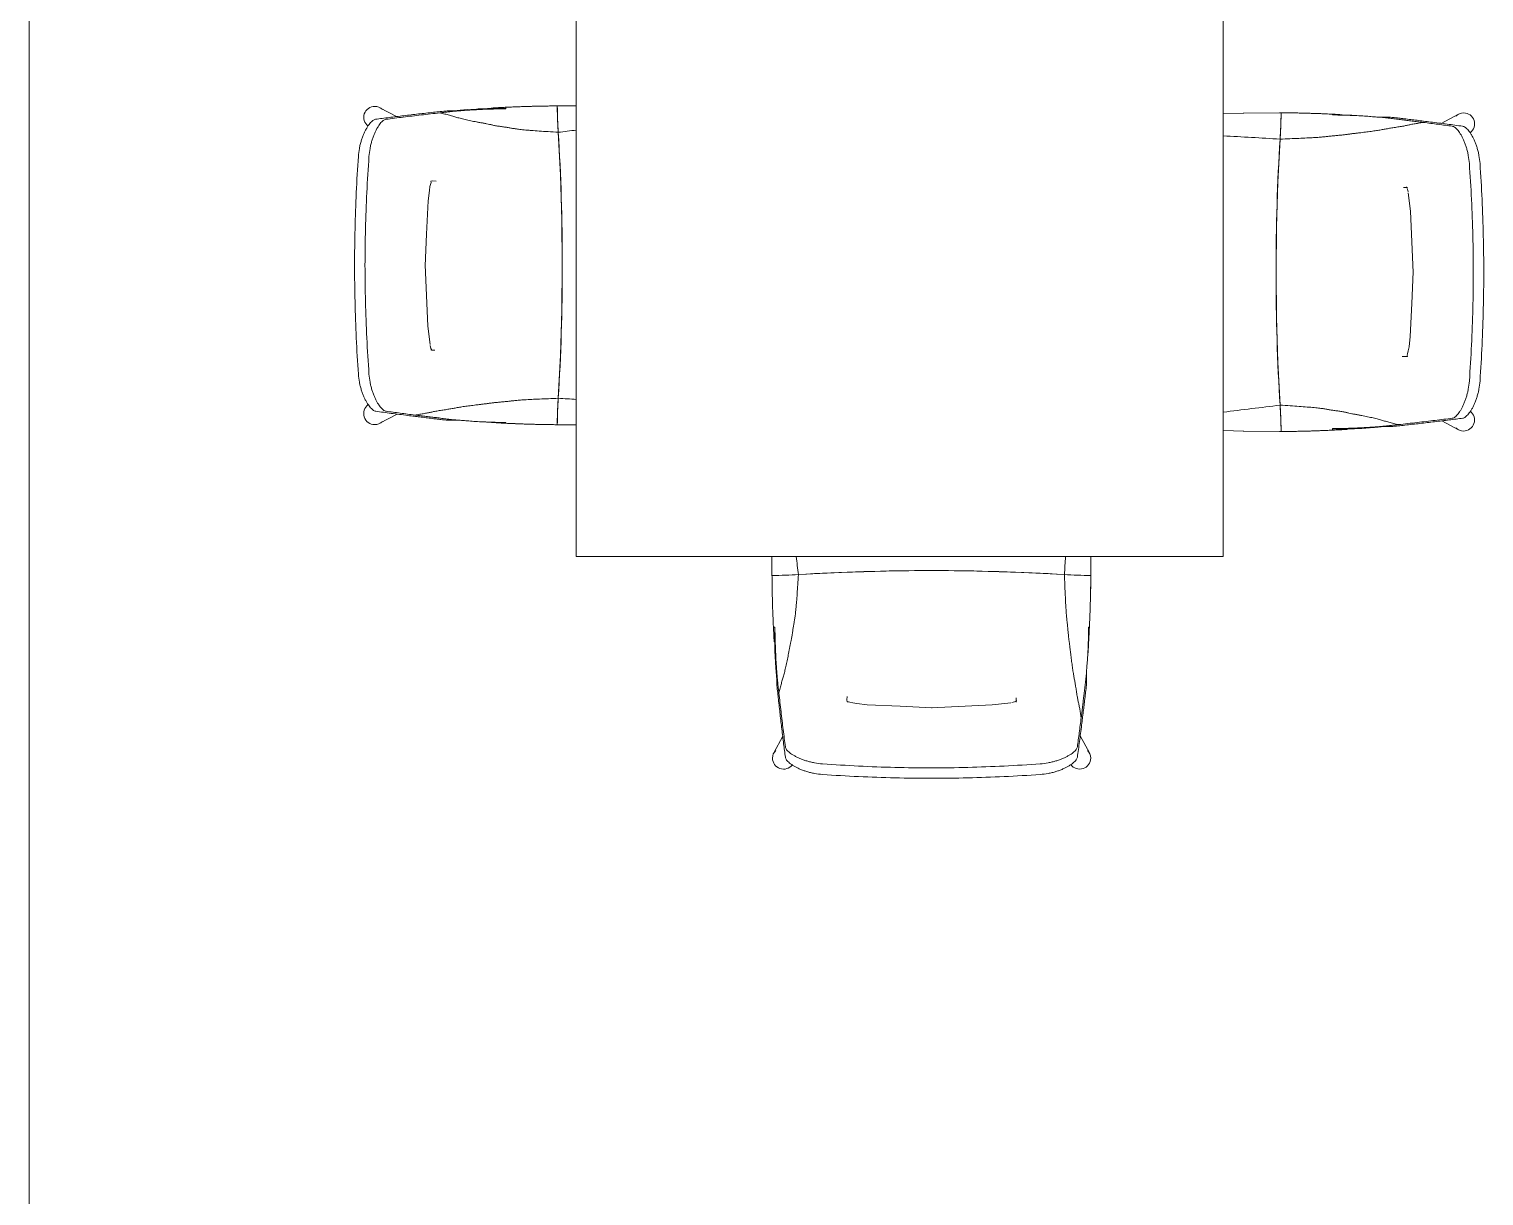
# Model space of a CAD drawing. Header units: millimetres. Extents: x 586.5 to 618.3, y 239.1 to 272.6.
# Drawn here: x 594.072 to 596.32, y 244.442 to 246.246 of the extents above; entities that cross this region are included whole.
import ezdxf

# ---------------------------------------------------------------- set-up
doc = ezdxf.new("R2010")
doc.units = ezdxf.units.MM
doc.header["$LTSCALE"] = 75
doc.layers.add('A Arquitetura LRZ', color=252, linetype='Continuous', lineweight=9)
doc.layers.add('A Mobiliário LRZ', color=253, linetype='Continuous', lineweight=9)

msp = doc.modelspace()

# ---------------------------------------------------------------- linework, layer by layer
at = {"layer": 'A Arquitetura LRZ'}
msp.add_line((594.0715, 240.1799), (594.0715, 249.2604), dxfattribs=at)
at = {"layer": 'A Mobiliário LRZ'}
for p, q in [((594.9173, 247.6304), (594.9173, 245.4304)), ((595.9173, 245.4304), (595.9173, 247.6304)), ((594.6138, 246.1243), (594.6396, 246.1105)), ((594.718, 246.1194), (594.7274, 246.1194)), ((594.7274, 246.1194), (594.7453, 246.1209)), ((594.7453, 246.1209), (594.7631, 246.1223)), ((594.7855, 246.123), (594.8082, 246.123)), ((594.8082, 246.1249), (594.8082, 246.1226)), ((594.9173, 246.1272), (594.888, 246.1271)), ((594.8885, 246.1064), (594.888, 246.1271)), ((594.8891, 246.1271), (594.888, 246.1271)), ((594.8902, 246.1271), (594.8891, 246.1271)), ((594.8895, 246.0863), (594.8885, 246.1064)), ((595.9494, 246.1161), (595.9173, 246.1151)), ((595.9483, 246.116), (595.9494, 246.1161)), ((596.0067, 246.1165), (595.9494, 246.1161)), ((596.0055, 246.1165), (596.0044, 246.1165)), ((596.0061, 246.0957), (596.0051, 246.0757)), ((596.0067, 246.1165), (596.0055, 246.1165)), ((596.0067, 246.1165), (596.0061, 246.0957)), ((596.0864, 246.1131), (596.0864, 246.1143)), ((596.0864, 246.1135), (596.101, 246.1135)), ((596.1155, 246.1127), (596.101, 246.1135)), ((596.1301, 246.1117), (596.1155, 246.1127)), ((596.1586, 246.1097), (596.1759, 246.1097)), ((596.2543, 246.1001), (596.2808, 246.1143)), ((594.8929, 246.0198), (594.8895, 246.0863)), ((596.0051, 246.0757), (596.0017, 246.0091)), ((594.6923, 246.007), (594.6912, 246.0023)), ((594.6929, 246.0089), (594.6923, 246.007)), ((594.6957, 246.0112), (594.6926, 246.011)), ((594.6926, 246.011), (594.6929, 246.0089)), ((594.6957, 246.0112), (594.7009, 246.011)), ((594.895, 245.9508), (594.8929, 246.0198)), ((596.0017, 246.0091), (595.9996, 245.9402)), ((594.6902, 245.9962), (594.6884, 245.9801)), ((594.6912, 246.0023), (594.6902, 245.9962)), ((596.1958, 246.0011), (596.1989, 246.0012)), ((596.2002, 246.0012), (596.1989, 246.0012)), ((596.202, 246.001), (596.2002, 246.0012)), ((596.2008, 246.0013), (596.2005, 246.002)), ((596.2013, 246.0002), (596.2008, 246.0013)), ((596.2019, 245.9985), (596.2013, 246.0002)), ((596.203, 245.9941), (596.2019, 245.9985)), ((596.2022, 246.001), (596.202, 246.001)), ((596.2066, 245.9642), (596.2033, 245.9927)), ((594.6884, 245.9801), (594.6859, 245.929)), ((596.2109, 245.8695), (596.2066, 245.9642)), ((594.8957, 245.8807), (594.895, 245.9508)), ((595.9996, 245.9402), (595.9989, 245.8701)), ((594.6859, 245.929), (594.6837, 245.88)), ((594.6837, 245.8813), (594.688, 245.7866)), ((594.6837, 245.88), (594.6837, 245.8795)), ((594.895, 245.8106), (594.8957, 245.8807)), ((595.9989, 245.8701), (595.9996, 245.8)), ((596.2087, 245.8218), (596.2109, 245.8708)), ((596.2109, 245.8708), (596.2109, 245.8713)), ((594.8929, 245.7417), (594.895, 245.8106)), ((596.2062, 245.7707), (596.2087, 245.8218)), ((594.688, 245.7866), (594.6913, 245.7581)), ((595.9996, 245.8), (596.0017, 245.731)), ((596.2045, 245.7546), (596.2062, 245.7707)), ((594.6916, 245.7567), (594.6927, 245.7523)), ((594.6924, 245.7498), (594.6926, 245.7498)), ((594.6926, 245.7498), (594.6944, 245.7496)), ((594.6927, 245.7523), (594.6933, 245.7507)), ((594.6933, 245.7507), (594.6938, 245.7495)), ((594.6938, 245.7495), (594.6942, 245.7488)), ((594.6944, 245.7496), (594.6957, 245.7496)), ((594.6988, 245.7497), (594.6957, 245.7496)), ((594.8895, 245.6752), (594.8929, 245.7417)), ((596.1989, 245.7396), (596.1937, 245.7398)), ((596.1989, 245.7396), (596.202, 245.7398)), ((596.2018, 245.7419), (596.2023, 245.7438)), ((596.202, 245.7398), (596.2018, 245.7419)), ((596.2023, 245.7438), (596.2034, 245.7485)), ((596.2034, 245.7485), (596.2045, 245.7546)), ((596.0017, 245.731), (596.0051, 245.6645)), ((594.8885, 245.6551), (594.8895, 245.6752)), ((594.6403, 245.6507), (594.6138, 245.6365)), ((594.888, 245.6343), (594.8885, 245.6551)), ((596.0051, 245.6645), (596.0061, 245.6444)), ((594.736, 245.6411), (594.7188, 245.6411)), ((594.7646, 245.6391), (594.7791, 245.6381)), ((594.7791, 245.6381), (594.7936, 245.6373)), ((594.8082, 245.6373), (594.7936, 245.6373)), ((594.8082, 245.6377), (594.8082, 245.6365)), ((594.888, 245.6343), (594.9173, 245.6343)), ((594.888, 245.6343), (594.8891, 245.6343)), ((594.8891, 245.6343), (594.8902, 245.6343)), ((595.9173, 245.6251), (595.9494, 245.6241)), ((595.9494, 245.6241), (595.9483, 245.6241)), ((595.9494, 245.6241), (596.0067, 245.6237)), ((596.0044, 245.6237), (596.0055, 245.6237)), ((596.0055, 245.6237), (596.0067, 245.6237)), ((596.0061, 245.6444), (596.0067, 245.6237)), ((596.0864, 245.6259), (596.0864, 245.6282)), ((596.1091, 245.6278), (596.0864, 245.6278)), ((596.1494, 245.6299), (596.1315, 245.6286)), ((596.1672, 245.6314), (596.1494, 245.6299)), ((596.1766, 245.6314), (596.1672, 245.6314)), ((596.2808, 245.6265), (596.2551, 245.6403)), ((594.9173, 245.4304), (595.9173, 245.4304)), ((595.2198, 245.4304), (595.2198, 245.4011)), ((595.7126, 245.4011), (595.7126, 245.4304)), ((595.2198, 245.4033), (595.2198, 245.4022)), ((595.2198, 245.4022), (595.2198, 245.4011)), ((595.2406, 245.4016), (595.2198, 245.4011)), ((595.2607, 245.4026), (595.2406, 245.4016)), ((595.3272, 245.406), (595.2607, 245.4026)), ((595.3961, 245.4081), (595.3272, 245.406)), ((595.4662, 245.4088), (595.3961, 245.4081)), ((595.5364, 245.4081), (595.4662, 245.4088)), ((595.6053, 245.406), (595.5364, 245.4081)), ((595.6718, 245.4026), (595.6053, 245.406)), ((595.6918, 245.4016), (595.6718, 245.4026)), ((595.7126, 245.4011), (595.6919, 245.4016)), ((595.7126, 245.4022), (595.7126, 245.4033)), ((595.7126, 245.4011), (595.7126, 245.4022)), ((595.222, 245.3213), (595.2243, 245.3213)), ((595.224, 245.2986), (595.224, 245.3213)), ((595.7093, 245.3213), (595.7104, 245.3213)), ((595.7097, 245.3213), (595.7097, 245.3067)), ((595.7079, 245.2777), (595.7088, 245.2922)), ((595.7088, 245.2922), (595.7097, 245.3067)), ((595.226, 245.2584), (595.2247, 245.2762)), ((595.2275, 245.2405), (595.226, 245.2584)), ((595.2275, 245.2311), (595.2275, 245.2405)), ((595.7058, 245.2491), (595.7058, 245.2319)), ((595.3357, 245.2088), (595.3359, 245.2141)), ((595.3357, 245.2088), (595.3359, 245.2057)), ((595.3359, 245.2057), (595.3381, 245.206)), ((595.3381, 245.206), (595.3399, 245.2054)), ((595.3399, 245.2054), (595.3446, 245.2043)), ((595.3446, 245.2043), (595.3508, 245.2033)), ((595.3508, 245.2033), (595.3668, 245.2015)), ((595.3668, 245.2015), (595.4179, 245.199)), ((595.4179, 245.199), (595.4669, 245.1968)), ((595.4657, 245.1968), (595.5603, 245.2011)), ((595.4669, 245.1968), (595.4674, 245.1968)), ((595.5603, 245.2011), (595.5888, 245.2044)), ((595.5903, 245.2047), (595.5947, 245.2058)), ((595.5947, 245.2058), (595.5963, 245.2064)), ((595.5963, 245.2064), (595.5974, 245.2069)), ((595.5971, 245.2055), (595.5972, 245.2057)), ((595.5972, 245.2119), (595.5973, 245.2088)), ((595.5972, 245.2057), (595.5973, 245.2075)), ((595.5973, 245.2075), (595.5973, 245.2088)), ((595.5974, 245.2069), (595.5981, 245.2073)), ((595.2226, 245.1269), (595.2364, 245.1527)), ((595.6963, 245.1534), (595.7104, 245.1269))]:
    msp.add_line(p, q, dxfattribs=at)
for centre, radius, start, end in [((594.6058, 246.1093), 0.017, 90, 232.4913), ((594.6058, 246.1093), 0.017, 45, 90), ((594.7312, 246.146), 0.059, 337.0469, 337.8218), ((594.9024, 244.1469), 1.9803, 92.7243, 93.3733), ((595.9923, 244.1362), 1.9803, 86.8525, 87.2757), ((596.2315, 246.1228), 0.074, 190.2226, 190.347), ((596.2888, 246.0993), 0.017, 90, 135), ((596.2888, 246.0993), 0.017, 305.8711, 90), ((594.6058, 245.6515), 0.017, 125.8711, 270), ((596.2888, 245.6415), 0.017, 270, 52.4913), ((594.6058, 245.6515), 0.017, 270, 315), ((594.6632, 245.628), 0.074, 10.2226, 10.347), ((594.9024, 247.6146), 1.9803, 266.8525, 267.2757), ((595.9923, 247.6039), 1.9803, 272.7243, 273.3733), ((596.1634, 245.6048), 0.059, 157.0469, 157.8218), ((596.2888, 245.6415), 0.017, 225, 270), ((597.2001, 245.4155), 1.9803, 182.7243, 183.3733), ((593.7324, 245.4155), 1.9803, 356.8525, 357.2757), ((595.201, 245.2443), 0.059, 67.0469, 67.8218), ((595.719, 245.1763), 0.074, 100.2226, 100.347), ((595.2376, 245.1189), 0.017, 135, 180), ((595.6955, 245.1189), 0.017, 0, 45), ((595.2376, 245.1189), 0.017, 180, 322.4913), ((595.6955, 245.1189), 0.017, 215.8711, 0)]:
    msp.add_arc(centre, radius, start, end, dxfattribs=at)
for centre, major_axis, start_param, end_param in [((594.9095, 246.1414), (0, -0.1434), 4.812138, 5.106786), ((595.9852, 246.1308), (0, 0.1434), 4.317992, 4.61264), ((594.8152, 245.8807), (0, -0.5341), 1.175716, 1.965877), ((596.0794, 245.8701), (0, 0.5341), 1.175716, 1.965877), ((594.9095, 245.62), (0, -0.1434), 4.317992, 4.61264), ((595.9852, 245.6094), (0, 0.1434), 4.812138, 5.106786), ((595.2056, 245.4226), (0.1434, 0), 4.812138, 5.106786), ((595.4662, 245.3283), (0.5341, 0), 1.175716, 1.965877), ((595.7269, 245.4226), (0.1434, 0), 4.317992, 4.61264)]:
    msp.add_ellipse(centre, major_axis=major_axis, ratio=0.150716, start_param=start_param, end_param=end_param, dxfattribs=at)
for points in [[(594.6072, 246.1064), (594.6106, 246.1069), (594.6174, 246.1078), (594.628, 246.1092), (594.6393, 246.1105), (594.6508, 246.1119), (594.6619, 246.1132), (594.6732, 246.1146), (594.6849, 246.1159), (594.6927, 246.1168), (594.6967, 246.1172)], [(594.6967, 246.1172), (594.7, 246.1176), (594.7069, 246.1183), (594.7142, 246.1191), (594.718, 246.1194)], [(594.7376, 246.1203), (594.7414, 246.1206), (594.7454, 246.1209), (594.7496, 246.1213)], [(594.7631, 246.1223), (594.7668, 246.1224), (594.7743, 246.1227), (594.7818, 246.1229), (594.7855, 246.123)], [(594.8064, 246.1248), (594.807, 246.1249), (594.8076, 246.1249), (594.8083, 246.1249)], [(594.8692, 246.1269), (594.8701, 246.1269), (594.871, 246.1269), (594.8719, 246.1269)], [(594.7063, 246.1164), (594.6965, 246.1153), (594.6774, 246.1131), (594.6496, 246.1098), (594.6319, 246.1076), (594.6232, 246.1064)], [(596.0227, 246.1163), (596.0242, 246.1163), (596.0258, 246.1162), (596.0273, 246.1162)], [(596.0504, 246.1157), (596.0522, 246.1156), (596.054, 246.1156), (596.0558, 246.1155)], [(596.0717, 246.1149), (596.0724, 246.1149), (596.0731, 246.1149), (596.0738, 246.1149)], [(596.1301, 246.1117), (596.1259, 246.112), (596.1173, 246.1124), (596.1028, 246.1128), (596.092, 246.1131), (596.0864, 246.1131)], [(596.1156, 246.1127), (596.1158, 246.1127), (596.1161, 246.1127), (596.1163, 246.1126)], [(596.1587, 246.1095), (596.1561, 246.1097), (596.1505, 246.1102), (596.1409, 246.111), (596.1338, 246.1115), (596.1301, 246.1117)], [(596.2713, 246.0957), (596.2643, 246.0967), (596.2497, 246.0986), (596.2343, 246.1006), (596.2264, 246.1016)], [(596.2377, 246.1022), (596.2465, 246.1011), (596.2635, 246.099), (596.2795, 246.0968), (596.2873, 246.0957)], [(594.8895, 246.0863), (594.8988, 246.0874), (594.9081, 246.0886), (594.9173, 246.0897)], [(596.0051, 246.0757), (595.9758, 246.0775), (595.9465, 246.0792), (595.9173, 246.0807)], [(594.8895, 245.6752), (594.8988, 245.6746), (594.9081, 245.674), (594.9173, 245.6735)], [(594.6569, 245.6486), (594.6482, 245.6497), (594.6311, 245.6518), (594.6151, 245.654), (594.6073, 245.6551)], [(594.6233, 245.6551), (594.6304, 245.6541), (594.6449, 245.6522), (594.6603, 245.6502), (594.6682, 245.6492)], [(596.0051, 245.6645), (595.9758, 245.6609), (595.9465, 245.6573), (595.9173, 245.6536)], [(594.736, 245.6413), (594.7386, 245.6411), (594.7442, 245.6406), (594.7537, 245.6399), (594.7608, 245.6393), (594.7646, 245.6391)], [(594.7646, 245.6391), (594.7687, 245.6389), (594.7774, 245.6385), (594.7918, 245.638), (594.8026, 245.6378), (594.8082, 245.6377)], [(594.7791, 245.6381), (594.7788, 245.6381), (594.7785, 245.6382), (594.7783, 245.6382)], [(594.8229, 245.6359), (594.8222, 245.6359), (594.8215, 245.6359), (594.8209, 245.636)], [(594.8443, 245.6351), (594.8425, 245.6352), (594.8406, 245.6352), (594.8388, 245.6353)], [(594.8719, 245.6345), (594.8704, 245.6345), (594.8689, 245.6346), (594.8674, 245.6346)], [(596.0255, 245.6239), (596.0246, 245.6239), (596.0237, 245.6239), (596.0228, 245.6239)], [(596.0882, 245.626), (596.0876, 245.6259), (596.087, 245.6259), (596.0864, 245.6259)], [(596.1315, 245.6286), (596.1278, 245.6284), (596.1203, 245.6281), (596.1129, 245.6279), (596.1091, 245.6278)], [(596.157, 245.6305), (596.1533, 245.6302), (596.1493, 245.6299), (596.145, 245.6296)], [(596.1979, 245.6336), (596.1946, 245.6332), (596.1878, 245.6325), (596.1804, 245.6318), (596.1766, 245.6314)], [(596.1884, 245.6344), (596.1981, 245.6355), (596.2172, 245.6377), (596.245, 245.641), (596.2628, 245.6432), (596.2714, 245.6444)], [(596.2874, 245.6444), (596.2841, 245.6439), (596.2772, 245.643), (596.2666, 245.6417), (596.2553, 245.6403), (596.2439, 245.6389), (596.2327, 245.6376), (596.2214, 245.6362), (596.2098, 245.6349), (596.2019, 245.634), (596.1979, 245.6336)], [(595.2607, 245.4026), (595.2595, 245.4119), (595.2584, 245.4212), (595.2572, 245.4304)], [(595.6718, 245.4026), (595.6724, 245.4119), (595.6729, 245.4212), (595.6735, 245.4304)], [(595.2201, 245.3823), (595.2201, 245.3832), (595.22, 245.3841), (595.22, 245.385)], [(595.7124, 245.385), (595.7124, 245.3835), (595.7124, 245.382), (595.7124, 245.3805)], [(595.7118, 245.3574), (595.7118, 245.3556), (595.7117, 245.3537), (595.7117, 245.3519)], [(595.7111, 245.336), (595.711, 245.3353), (595.711, 245.3346), (595.711, 245.334)], [(595.2221, 245.3195), (595.2221, 245.3201), (595.2221, 245.3208), (595.222, 245.3214)], [(595.7079, 245.2777), (595.7081, 245.2818), (595.7085, 245.2905), (595.709, 245.305), (595.7092, 245.3157), (595.7093, 245.3213)], [(595.2247, 245.2762), (595.2245, 245.28), (595.2242, 245.2874), (595.224, 245.2949), (595.224, 245.2986)], [(595.7088, 245.2922), (595.7088, 245.2919), (595.7088, 245.2916), (595.7088, 245.2914)], [(595.2267, 245.2507), (595.2263, 245.2545), (595.226, 245.2585), (595.2257, 245.2627)], [(595.7057, 245.2491), (595.7059, 245.2517), (595.7063, 245.2573), (595.7071, 245.2668), (595.7076, 245.2739), (595.7079, 245.2777)], [(595.2297, 245.2098), (595.2293, 245.2131), (595.2286, 245.22), (595.2279, 245.2273), (595.2275, 245.2311)], [(595.2305, 245.2194), (595.2316, 245.2097), (595.2338, 245.1905), (595.2371, 245.1627), (595.2394, 245.145), (595.2405, 245.1363)], [(595.2405, 245.1203), (595.2401, 245.1237), (595.2392, 245.1305), (595.2378, 245.1411), (595.2364, 245.1524), (595.2351, 245.1639), (595.2337, 245.175), (595.2324, 245.1863), (595.231, 245.198), (595.2302, 245.2058), (595.2297, 245.2098)], [(595.6918, 245.1364), (595.6928, 245.1435), (595.6948, 245.158), (595.6967, 245.1734), (595.6977, 245.1813)], [(595.6984, 245.17), (595.6973, 245.1613), (595.6951, 245.1442), (595.6929, 245.1282), (595.6918, 245.1204)]]:
    msp.add_open_spline(points, degree=3, dxfattribs=at)
for points, knots in [([(594.8082, 246.1226), (594.8039, 246.1226), (594.7975, 246.1224), (594.7894, 246.1223), (594.7835, 246.1221), (594.7778, 246.1219), (594.7723, 246.1217), (594.7678, 246.1215), (594.7644, 246.1213), (594.7611, 246.1211), (594.7572, 246.1209), (594.7526, 246.1207), (594.7484, 246.1204), (594.7444, 246.1201), (594.7407, 246.1198), (594.7373, 246.1196), (594.734, 246.1193), (594.7308, 246.119), (594.7277, 246.1187), (594.7247, 246.1184), (594.7218, 246.1181), (594.7178, 246.1177), (594.7126, 246.1171), (594.7084, 246.1167), (594.7063, 246.1164)], [-1, -1, -1, -1, -0.916667, -0.875, -0.833333, -0.791667, -0.75, -0.708333, -0.6875, -0.666667, -0.625, -0.583333, -0.541667, -0.5, -0.458333, -0.416667, -0.375, -0.333333, -0.291667, -0.25, -0.208333, -0.166667, -0.083333, 0, 0, 0, 0]), ([(594.888, 246.1271), (594.8853, 246.1271), (594.8799, 246.127), (594.8718, 246.1269), (594.8639, 246.1268), (594.8558, 246.1266), (594.8472, 246.1264), (594.8401, 246.1262), (594.8347, 246.126), (594.8307, 246.1259), (594.8268, 246.1257), (594.823, 246.1256), (594.8192, 246.1254), (594.8142, 246.1252), (594.8106, 246.125), (594.8082, 246.1249)], [-1, -1, -1, -1, -0.9, -0.8, -0.7, -0.6, -0.5, -0.4, -0.35, -0.3, -0.25, -0.2, -0.15, -0.1, 0, 0, 0, 0]), ([(594.8387, 246.1261), (594.84, 246.1262), (594.8431, 246.1263), (594.8489, 246.1264), (594.8532, 246.1265), (594.8558, 246.1266)], [-0.4832937, -0.4832937, -0.4832937, -0.4832937, -0.45, -0.4, -0.3270999, -0.3270999, -0.3270999, -0.3270999]), ([(594.5805, 246.049), (594.5808, 246.0531), (594.5815, 246.0594), (594.5833, 246.0675), (594.5847, 246.0724), (594.5859, 246.0761), (594.5869, 246.0788), (594.5879, 246.0815), (594.5889, 246.084), (594.59, 246.0864), (594.5915, 246.0895), (594.5935, 246.093), (594.5958, 246.0968), (594.599, 246.1011), (594.6029, 246.1049), (594.6058, 246.1062), (594.6072, 246.1064)], [-1, -1, -1, -1, -0.857143, -0.785714, -0.714286, -0.678571, -0.642857, -0.607143, -0.571429, -0.535714, -0.5, -0.428571, -0.357143, -0.285714, -0.142857, 0, 0, 0, 0]), ([(594.6232, 246.1064), (594.6218, 246.1062), (594.6189, 246.1049), (594.6151, 246.1011), (594.612, 246.0968), (594.6097, 246.093), (594.6074, 246.0888), (594.6052, 246.084), (594.6035, 246.0797), (594.6023, 246.0761), (594.6011, 246.0724), (594.5998, 246.0675), (594.598, 246.0594), (594.5972, 246.0531), (594.5969, 246.049)], [-1, -1, -1, -1, -0.857143, -0.714286, -0.642857, -0.571429, -0.5, -0.428571, -0.357143, -0.321429, -0.285714, -0.214286, -0.142857, 0, 0, 0, 0]), ([(594.7063, 246.1164), (594.7075, 246.1161), (594.7101, 246.1155), (594.7153, 246.1142), (594.7213, 246.1127), (594.728, 246.1108), (594.7341, 246.1089), (594.7402, 246.1073), (594.7454, 246.1061), (594.7496, 246.1051), (594.7541, 246.1042), (594.7586, 246.1032), (594.7632, 246.1023), (594.7673, 246.1015), (594.7709, 246.1009), (594.7745, 246.1003), (594.7787, 246.0995), (594.7824, 246.0987), (594.785, 246.0981), (594.788, 246.0974), (594.7915, 246.0967), (594.7955, 246.096), (594.7987, 246.0956), (594.802, 246.0951), (594.8061, 246.0945), (594.8107, 246.0938), (594.816, 246.0929), (594.8214, 246.0919), (594.8279, 246.091), (594.8348, 246.0902), (594.8417, 246.0896), (594.8494, 246.089), (594.8597, 246.0882), (594.8737, 246.0873), (594.8841, 246.0866), (594.8895, 246.0863)], [0, 0, 0, 0, 0.03125, 0.0625, 0.125, 0.1875, 0.25, 0.3125, 0.34375, 0.375, 0.40625, 0.4375, 0.46875, 0.5, 0.515625, 0.53125, 0.5625, 0.59375, 0.609375, 0.625, 0.65625, 0.671875, 0.6875, 0.703125, 0.71875, 0.75, 0.78125, 0.8125, 0.84375, 0.875, 0.890625, 0.90625, 0.9375, 0.96875, 1, 1, 1, 1]), ([(596.0051, 246.0757), (596.0104, 246.0759), (596.0205, 246.0763), (596.0342, 246.0769), (596.0465, 246.0775), (596.0575, 246.078), (596.0659, 246.0786), (596.0724, 246.0792), (596.0778, 246.0798), (596.083, 246.0804), (596.0875, 246.0808), (596.0914, 246.0812), (596.0956, 246.0816), (596.1009, 246.0821), (596.1055, 246.0826), (596.1087, 246.083), (596.1108, 246.0833), (596.1127, 246.0836), (596.115, 246.0839), (596.1173, 246.0842), (596.1205, 246.0846), (596.1241, 246.085), (596.1276, 246.0854), (596.1309, 246.0858), (596.1349, 246.0863), (596.1393, 246.0869), (596.1438, 246.0875), (596.1482, 246.088), (596.1535, 246.0888), (596.1585, 246.0896), (596.163, 246.0904), (596.1662, 246.091), (596.1693, 246.0916), (596.1726, 246.0922), (596.1761, 246.0927), (596.1796, 246.0933), (596.1834, 246.0939), (596.1885, 246.0947), (596.1936, 246.0955), (596.1979, 246.0963), (596.2016, 246.0971), (596.2049, 246.0979), (596.2088, 246.0986), (596.2133, 246.0994), (596.2181, 246.1002), (596.2229, 246.101), (596.2253, 246.1014), (596.2264, 246.1016)], [-1, -1, -1, -1, -0.977273, -0.954545, -0.931818, -0.909091, -0.886364, -0.863636, -0.840909, -0.818182, -0.795455, -0.784091, -0.772727, -0.75, -0.727273, -0.715909, -0.704545, -0.693182, -0.681818, -0.670455, -0.659091, -0.636364, -0.625, -0.613636, -0.590909, -0.568182, -0.545455, -0.522727, -0.5, -0.454545, -0.431818, -0.409091, -0.386364, -0.363636, -0.340909, -0.318182, -0.295455, -0.272727, -0.227273, -0.204545, -0.181818, -0.136364, -0.113636, -0.090909, -0.045455, -0.022727, 0, 0, 0, 0]), ([(596.0864, 246.1143), (596.0828, 246.1145), (596.0783, 246.1147), (596.0726, 246.1149), (596.0688, 246.1151), (596.0639, 246.1152), (596.0589, 246.1154), (596.0548, 246.1155), (596.0506, 246.1157), (596.0452, 246.1158), (596.0381, 246.116), (596.0308, 246.1162), (596.0228, 246.1163), (596.0147, 246.1164), (596.0093, 246.1165), (596.0067, 246.1165)], [-1, -1, -1, -1, -0.85, -0.8125, -0.775, -0.7, -0.625, -0.5875, -0.55, -0.475, -0.4, -0.3, -0.2, -0.1, 0, 0, 0, 0]), ([(596.2264, 246.1016), (596.2234, 246.102), (596.2191, 246.1025), (596.2134, 246.1032), (596.2092, 246.1037), (596.2052, 246.1042), (596.2013, 246.1047), (596.1974, 246.1052), (596.1934, 246.1056), (596.1893, 246.1062), (596.1852, 246.1067), (596.181, 246.1072), (596.1768, 246.1077), (596.1724, 246.1082), (596.1664, 246.1089), (596.1618, 246.1094), (596.1586, 246.1097)], [-1, -1, -1, -1, -0.875, -0.8125, -0.75, -0.6875, -0.625, -0.5625, -0.5, -0.4375, -0.375, -0.3125, -0.25, -0.1875, -0.125, 0, 0, 0, 0]), ([(596.1759, 246.1097), (596.1796, 246.1093), (596.1851, 246.1086), (596.1921, 246.1078), (596.1973, 246.1072), (596.2023, 246.1066), (596.2071, 246.106), (596.2119, 246.1054), (596.2168, 246.1048), (596.2219, 246.1042), (596.2288, 246.1033), (596.2341, 246.1027), (596.2377, 246.1022)], [-1, -1, -1, -1, -0.833333, -0.75, -0.666667, -0.583333, -0.5, -0.416667, -0.333333, -0.25, -0.166667, 0, 0, 0, 0]), ([(596.2977, 246.0382), (596.2974, 246.0424), (596.2966, 246.0486), (596.2949, 246.0567), (596.2935, 246.0616), (596.2923, 246.0653), (596.2911, 246.0689), (596.2894, 246.0733), (596.2872, 246.078), (596.2849, 246.0822), (596.2826, 246.086), (596.2795, 246.0903), (596.2756, 246.0941), (596.2727, 246.0955), (596.2713, 246.0957)], [-1, -1, -1, -1, -0.857143, -0.785714, -0.714286, -0.678571, -0.642857, -0.571429, -0.5, -0.428571, -0.357143, -0.285714, -0.142857, 0, 0, 0, 0]), ([(596.2873, 246.0957), (596.2887, 246.0955), (596.2916, 246.0941), (596.2956, 246.0902), (596.2988, 246.086), (596.3011, 246.0822), (596.3031, 246.0787), (596.3046, 246.0756), (596.3057, 246.0732), (596.3067, 246.0707), (596.3078, 246.0681), (596.3087, 246.0654), (596.3099, 246.0616), (596.3113, 246.0567), (596.3131, 246.0486), (596.3139, 246.0424), (596.3142, 246.0382)], [-1, -1, -1, -1, -0.857143, -0.714286, -0.642857, -0.571429, -0.5, -0.464286, -0.428571, -0.392857, -0.357143, -0.321429, -0.285714, -0.214286, -0.142857, 0, 0, 0, 0]), ([(594.5805, 245.7126), (594.5792, 245.7311), (594.5771, 245.7683), (594.5744, 245.8432), (594.5744, 245.9184), (594.5771, 245.9932), (594.5792, 246.0304), (594.5805, 246.049)], [-1, -1, -1, -1, -0.833333, -0.666667, -0.333333, -0.166667, 0, 0, 0, 0]), ([(594.5969, 246.049), (594.5956, 246.0304), (594.5933, 245.9932), (594.5905, 245.9184), (594.5905, 245.8432), (594.5934, 245.7683), (594.5956, 245.7311), (594.5969, 245.7126)], [-1, -1, -1, -1, -0.833333, -0.666667, -0.333333, -0.166667, 0, 0, 0, 0]), ([(596.2977, 245.7019), (596.2991, 245.7204), (596.3013, 245.7576), (596.3041, 245.8324), (596.3041, 245.9076), (596.3013, 245.9825), (596.299, 246.0197), (596.2977, 246.0382)], [-1, -1, -1, -1, -0.833333, -0.666667, -0.333333, -0.166667, 0, 0, 0, 0]), ([(596.3142, 246.0382), (596.3154, 246.0197), (596.3175, 245.9825), (596.3202, 245.9076), (596.3202, 245.8324), (596.3175, 245.7576), (596.3154, 245.7204), (596.3142, 245.7019)], [-1, -1, -1, -1, -0.833333, -0.666667, -0.333333, -0.166667, 0, 0, 0, 0]), ([(594.6073, 245.6551), (594.6059, 245.6553), (594.603, 245.6567), (594.5991, 245.6606), (594.5959, 245.6648), (594.5935, 245.6686), (594.5916, 245.6721), (594.5901, 245.6752), (594.589, 245.6776), (594.5879, 245.6801), (594.5869, 245.6827), (594.5859, 245.6855), (594.5847, 245.6892), (594.5833, 245.6941), (594.5815, 245.7022), (594.5808, 245.7084), (594.5805, 245.7126)], [-1, -1, -1, -1, -0.857143, -0.714286, -0.642857, -0.571429, -0.5, -0.464286, -0.428571, -0.392857, -0.357143, -0.321429, -0.285714, -0.214286, -0.142857, 0, 0, 0, 0]), ([(594.5969, 245.7126), (594.5972, 245.7085), (594.598, 245.7022), (594.5998, 245.6941), (594.6011, 245.6892), (594.6023, 245.6855), (594.6036, 245.6819), (594.6053, 245.6776), (594.6074, 245.6728), (594.6097, 245.6686), (594.612, 245.6648), (594.6151, 245.6606), (594.619, 245.6567), (594.6219, 245.6553), (594.6233, 245.6551)], [-1, -1, -1, -1, -0.857143, -0.785714, -0.714286, -0.678571, -0.642857, -0.571429, -0.5, -0.428571, -0.357143, -0.285714, -0.142857, 0, 0, 0, 0]), ([(596.2714, 245.6444), (596.2728, 245.6446), (596.2757, 245.6459), (596.2795, 245.6497), (596.2827, 245.654), (596.285, 245.6578), (596.2872, 245.662), (596.2894, 245.6668), (596.2911, 245.6711), (596.2924, 245.6747), (596.2935, 245.6785), (596.2949, 245.6833), (596.2966, 245.6914), (596.2974, 245.6977), (596.2977, 245.7019)], [-1, -1, -1, -1, -0.857143, -0.714286, -0.642857, -0.571429, -0.5, -0.428571, -0.357143, -0.321429, -0.285714, -0.214286, -0.142857, 0, 0, 0, 0]), ([(596.3142, 245.7019), (596.3139, 245.6977), (596.3131, 245.6914), (596.3113, 245.6833), (596.3099, 245.6784), (596.3087, 245.6747), (596.3078, 245.672), (596.3067, 245.6693), (596.3057, 245.6668), (596.3046, 245.6644), (596.3031, 245.6613), (596.3012, 245.6578), (596.2988, 245.654), (596.2956, 245.6498), (596.2917, 245.6459), (596.2888, 245.6446), (596.2874, 245.6444)], [-1, -1, -1, -1, -0.857143, -0.785714, -0.714286, -0.678571, -0.642857, -0.607143, -0.571429, -0.535714, -0.5, -0.428571, -0.357143, -0.285714, -0.142857, 0, 0, 0, 0]), ([(594.8895, 245.6752), (594.8842, 245.6749), (594.8741, 245.6745), (594.8604, 245.6739), (594.8482, 245.6734), (594.8371, 245.6728), (594.8288, 245.6722), (594.8222, 245.6716), (594.8168, 245.671), (594.8116, 245.6704), (594.8071, 245.67), (594.8032, 245.6696), (594.7991, 245.6692), (594.7937, 245.6687), (594.7891, 245.6682), (594.7859, 245.6678), (594.7839, 245.6675), (594.7819, 245.6672), (594.7797, 245.6669), (594.7774, 245.6666), (594.7741, 245.6662), (594.7705, 245.6658), (594.767, 245.6654), (594.7637, 245.665), (594.7598, 245.6645), (594.7553, 245.6639), (594.7508, 245.6633), (594.7465, 245.6628), (594.7411, 245.662), (594.7361, 245.6612), (594.7316, 245.6604), (594.7285, 245.6598), (594.7253, 245.6592), (594.722, 245.6587), (594.7186, 245.6581), (594.715, 245.6575), (594.7113, 245.6569), (594.7061, 245.6561), (594.701, 245.6553), (594.6968, 245.6545), (594.6931, 245.6537), (594.6897, 245.653), (594.6858, 245.6522), (594.6814, 245.6514), (594.6765, 245.6506), (594.6717, 245.6498), (594.6694, 245.6494), (594.6682, 245.6492)], [-1, -1, -1, -1, -0.977273, -0.954545, -0.931818, -0.909091, -0.886364, -0.863636, -0.840909, -0.818182, -0.795455, -0.784091, -0.772727, -0.75, -0.727273, -0.715909, -0.704545, -0.693182, -0.681818, -0.670455, -0.659091, -0.636364, -0.625, -0.613636, -0.590909, -0.568182, -0.545455, -0.522727, -0.5, -0.454545, -0.431818, -0.409091, -0.386364, -0.363636, -0.340909, -0.318182, -0.295455, -0.272727, -0.227273, -0.204545, -0.181818, -0.136364, -0.113636, -0.090909, -0.045455, -0.022727, 0, 0, 0, 0]), ([(594.7188, 245.6411), (594.715, 245.6415), (594.7096, 245.6422), (594.7025, 245.643), (594.6973, 245.6436), (594.6923, 245.6442), (594.6875, 245.6448), (594.6827, 245.6454), (594.6778, 245.646), (594.6727, 245.6466), (594.6658, 245.6475), (594.6605, 245.6481), (594.6569, 245.6486)], [-1, -1, -1, -1, -0.833333, -0.75, -0.666667, -0.583333, -0.5, -0.416667, -0.333333, -0.25, -0.166667, 0, 0, 0, 0]), ([(594.6682, 245.6492), (594.6712, 245.6489), (594.6756, 245.6483), (594.6812, 245.6476), (594.6854, 245.6471), (594.6895, 245.6466), (594.6934, 245.6461), (594.6973, 245.6457), (594.7013, 245.6452), (594.7053, 245.6447), (594.7094, 245.6441), (594.7136, 245.6436), (594.7179, 245.6431), (594.7223, 245.6426), (594.7282, 245.6419), (594.7329, 245.6414), (594.736, 245.6411)], [-1, -1, -1, -1, -0.875, -0.8125, -0.75, -0.6875, -0.625, -0.5625, -0.5, -0.4375, -0.375, -0.3125, -0.25, -0.1875, -0.125, 0, 0, 0, 0]), ([(596.1884, 245.6344), (596.1871, 245.6347), (596.1845, 245.6353), (596.1793, 245.6366), (596.1733, 245.6381), (596.1666, 245.64), (596.1605, 245.6419), (596.1545, 245.6435), (596.1492, 245.6447), (596.145, 245.6457), (596.1405, 245.6466), (596.136, 245.6476), (596.1314, 245.6485), (596.1273, 245.6493), (596.1237, 245.6499), (596.1201, 245.6505), (596.116, 245.6513), (596.1122, 245.6521), (596.1096, 245.6527), (596.1066, 245.6534), (596.1031, 245.6541), (596.0991, 245.6548), (596.0959, 245.6553), (596.0926, 245.6557), (596.0886, 245.6563), (596.0839, 245.657), (596.0786, 245.6579), (596.0732, 245.6589), (596.0668, 245.6598), (596.0598, 245.6606), (596.0529, 245.6612), (596.0453, 245.6618), (596.0349, 245.6626), (596.0209, 245.6636), (596.0106, 245.6642), (596.0051, 245.6645)], [0, 0, 0, 0, 0.03125, 0.0625, 0.125, 0.1875, 0.25, 0.3125, 0.34375, 0.375, 0.40625, 0.4375, 0.46875, 0.5, 0.515625, 0.53125, 0.5625, 0.59375, 0.609375, 0.625, 0.65625, 0.671875, 0.6875, 0.703125, 0.71875, 0.75, 0.78125, 0.8125, 0.84375, 0.875, 0.890625, 0.90625, 0.9375, 0.96875, 1, 1, 1, 1]), ([(594.8082, 245.6365), (594.8118, 245.6363), (594.8164, 245.6361), (594.822, 245.6359), (594.8259, 245.6358), (594.8307, 245.6356), (594.8358, 245.6354), (594.8398, 245.6353), (594.844, 245.6351), (594.8494, 245.635), (594.8565, 245.6348), (594.8639, 245.6346), (594.8719, 245.6345), (594.8799, 245.6344), (594.8853, 245.6343), (594.888, 245.6343)], [-1, -1, -1, -1, -0.85, -0.8125, -0.775, -0.7, -0.625, -0.5875, -0.55, -0.475, -0.4, -0.3, -0.2, -0.1, 0, 0, 0, 0]), ([(596.0067, 245.6237), (596.0094, 245.6237), (596.0147, 245.6238), (596.0228, 245.6239), (596.0308, 245.624), (596.0388, 245.6242), (596.0474, 245.6244), (596.0545, 245.6246), (596.0599, 245.6248), (596.0639, 245.6249), (596.0678, 245.6251), (596.0717, 245.6252), (596.0755, 245.6254), (596.0804, 245.6256), (596.084, 245.6258), (596.0864, 245.6259)], [-1, -1, -1, -1, -0.9, -0.8, -0.7, -0.6, -0.5, -0.4, -0.35, -0.3, -0.25, -0.2, -0.15, -0.1, 0, 0, 0, 0]), ([(596.0559, 245.6247), (596.0546, 245.6246), (596.0515, 245.6245), (596.0457, 245.6244), (596.0414, 245.6243), (596.0388, 245.6242)], [-0.4832937, -0.4832937, -0.4832937, -0.4832937, -0.45, -0.4, -0.3267931, -0.3267931, -0.3267931, -0.3267931]), ([(596.0864, 245.6282), (596.0908, 245.6282), (596.0971, 245.6284), (596.1052, 245.6286), (596.1111, 245.6287), (596.1168, 245.6289), (596.1224, 245.6291), (596.1268, 245.6293), (596.1302, 245.6295), (596.1335, 245.6297), (596.1375, 245.6299), (596.142, 245.6301), (596.1462, 245.6304), (596.1503, 245.6307), (596.154, 245.631), (596.1574, 245.6312), (596.1606, 245.6315), (596.1638, 245.6318), (596.1669, 245.6321), (596.1699, 245.6324), (596.1728, 245.6327), (596.1769, 245.6331), (596.1821, 245.6337), (596.1862, 245.6341), (596.1884, 245.6344)], [-1, -1, -1, -1, -0.916667, -0.875, -0.833333, -0.791667, -0.75, -0.708333, -0.6875, -0.666667, -0.625, -0.583333, -0.541667, -0.5, -0.458333, -0.416667, -0.375, -0.333333, -0.291667, -0.25, -0.208333, -0.166667, -0.083333, 0, 0, 0, 0]), ([(595.2198, 245.4011), (595.2199, 245.3984), (595.2199, 245.393), (595.22, 245.385), (595.2202, 245.377), (595.2203, 245.369), (595.2206, 245.3604), (595.2208, 245.3532), (595.2209, 245.3478), (595.2211, 245.3438), (595.2212, 245.3399), (595.2214, 245.3361), (595.2215, 245.3323), (595.2218, 245.3273), (595.2219, 245.3237), (595.222, 245.3213)], [-1, -1, -1, -1, -0.9, -0.8, -0.7, -0.6, -0.5, -0.4, -0.35, -0.3, -0.25, -0.2, -0.15, -0.1, 0, 0, 0, 0]), ([(595.2305, 245.2194), (595.2308, 245.2206), (595.2314, 245.2232), (595.2327, 245.2284), (595.2343, 245.2344), (595.2362, 245.2411), (595.238, 245.2472), (595.2396, 245.2533), (595.2409, 245.2585), (595.2418, 245.2627), (595.2428, 245.2672), (595.2437, 245.2717), (595.2446, 245.2763), (595.2454, 245.2805), (595.2461, 245.284), (595.2467, 245.2876), (595.2475, 245.2918), (595.2482, 245.2955), (595.2489, 245.2981), (595.2495, 245.3011), (595.2502, 245.3046), (595.2509, 245.3086), (595.2514, 245.3118), (595.2518, 245.3151), (595.2524, 245.3192), (595.2531, 245.3238), (595.2541, 245.3291), (595.255, 245.3345), (595.2559, 245.341), (595.2567, 245.3479), (595.2573, 245.3548), (595.258, 245.3625), (595.2587, 245.3728), (595.2597, 245.3868), (595.2603, 245.3972), (595.2607, 245.4026)], [0, 0, 0, 0, 0.03125, 0.0625, 0.125, 0.1875, 0.25, 0.3125, 0.34375, 0.375, 0.40625, 0.4375, 0.46875, 0.5, 0.515625, 0.53125, 0.5625, 0.59375, 0.609375, 0.625, 0.65625, 0.671875, 0.6875, 0.703125, 0.71875, 0.75, 0.78125, 0.8125, 0.84375, 0.875, 0.890625, 0.90625, 0.9375, 0.96875, 1, 1, 1, 1]), ([(595.6718, 245.4026), (595.672, 245.3973), (595.6724, 245.3872), (595.673, 245.3735), (595.6736, 245.3613), (595.6742, 245.3503), (595.6748, 245.3419), (595.6753, 245.3353), (595.6759, 245.3299), (595.6765, 245.3247), (595.677, 245.3202), (595.6773, 245.3163), (595.6777, 245.3122), (595.6782, 245.3068), (595.6788, 245.3022), (595.6792, 245.299), (595.6795, 245.297), (595.6798, 245.295), (595.68, 245.2928), (595.6803, 245.2905), (595.6807, 245.2872), (595.6811, 245.2836), (595.6815, 245.2801), (595.6819, 245.2768), (595.6824, 245.2729), (595.683, 245.2684), (595.6836, 245.2639), (595.6842, 245.2596), (595.685, 245.2542), (595.6857, 245.2492), (595.6865, 245.2447), (595.6871, 245.2416), (595.6877, 245.2384), (595.6883, 245.2351), (595.6889, 245.2317), (595.6895, 245.2281), (595.6901, 245.2244), (595.6909, 245.2192), (595.6916, 245.2141), (595.6924, 245.2099), (595.6932, 245.2062), (595.694, 245.2028), (595.6948, 245.1989), (595.6956, 245.1945), (595.6964, 245.1896), (595.6971, 245.1848), (595.6975, 245.1825), (595.6977, 245.1813)], [-1, -1, -1, -1, -0.977273, -0.954545, -0.931818, -0.909091, -0.886364, -0.863636, -0.840909, -0.818182, -0.795455, -0.784091, -0.772727, -0.75, -0.727273, -0.715909, -0.704545, -0.693182, -0.681818, -0.670455, -0.659091, -0.636364, -0.625, -0.613636, -0.590909, -0.568182, -0.545455, -0.522727, -0.5, -0.454545, -0.431818, -0.409091, -0.386364, -0.363636, -0.340909, -0.318182, -0.295455, -0.272727, -0.227273, -0.204545, -0.181818, -0.136364, -0.113636, -0.090909, -0.045455, -0.022727, 0, 0, 0, 0]), ([(595.7104, 245.3213), (595.7106, 245.3249), (595.7108, 245.3295), (595.711, 245.3351), (595.7112, 245.339), (595.7114, 245.3438), (595.7116, 245.3489), (595.7117, 245.3529), (595.7118, 245.3571), (595.712, 245.3625), (595.7121, 245.3696), (595.7123, 245.377), (595.7124, 245.385), (595.7125, 245.393), (595.7126, 245.3984), (595.7126, 245.4011)], [-1, -1, -1, -1, -0.85, -0.8125, -0.775, -0.7, -0.625, -0.5875, -0.55, -0.475, -0.4, -0.3, -0.2, -0.1, 0, 0, 0, 0]), ([(595.2208, 245.3518), (595.2208, 245.3531), (595.2207, 245.3562), (595.2205, 245.362), (595.2204, 245.3663), (595.2203, 245.3689)], [-0.4832937, -0.4832937, -0.4832937, -0.4832937, -0.45, -0.4, -0.3270999, -0.3270999, -0.3270999, -0.3270999]), ([(595.2243, 245.3213), (595.2244, 245.317), (595.2245, 245.3106), (595.2247, 245.3025), (595.2249, 245.2966), (595.2251, 245.2909), (595.2253, 245.2854), (595.2255, 245.2809), (595.2256, 245.2775), (595.2258, 245.2742), (595.226, 245.2703), (595.2263, 245.2658), (595.2266, 245.2615), (595.2268, 245.2575), (595.2271, 245.2538), (595.2274, 245.2504), (595.2277, 245.2472), (595.2279, 245.2439), (595.2282, 245.2408), (595.2285, 245.2378), (595.2288, 245.2349), (595.2292, 245.2309), (595.2298, 245.2257), (595.2303, 245.2215), (595.2305, 245.2194)], [-1, -1, -1, -1, -0.916667, -0.875, -0.833333, -0.791667, -0.75, -0.708333, -0.6875, -0.666667, -0.625, -0.583333, -0.541667, -0.5, -0.458333, -0.416667, -0.375, -0.333333, -0.291667, -0.25, -0.208333, -0.166667, -0.083333, 0, 0, 0, 0]), ([(595.6977, 245.1813), (595.6981, 245.1843), (595.6986, 245.1887), (595.6993, 245.1943), (595.6999, 245.1985), (595.7003, 245.2026), (595.7008, 245.2065), (595.7013, 245.2104), (595.7018, 245.2144), (595.7023, 245.2184), (595.7028, 245.2225), (595.7033, 245.2267), (595.7039, 245.231), (595.7044, 245.2354), (595.705, 245.2413), (595.7055, 245.246), (595.7058, 245.2491)], [-1, -1, -1, -1, -0.875, -0.8125, -0.75, -0.6875, -0.625, -0.5625, -0.5, -0.4375, -0.375, -0.3125, -0.25, -0.1875, -0.125, 0, 0, 0, 0]), ([(595.7058, 245.2319), (595.7054, 245.2281), (595.7048, 245.2227), (595.704, 245.2156), (595.7034, 245.2104), (595.7027, 245.2054), (595.7022, 245.2006), (595.7016, 245.1958), (595.7009, 245.1909), (595.7003, 245.1858), (595.6995, 245.1789), (595.6988, 245.1736), (595.6984, 245.17)], [-1, -1, -1, -1, -0.833333, -0.75, -0.666667, -0.583333, -0.5, -0.416667, -0.333333, -0.25, -0.166667, 0, 0, 0, 0]), ([(595.2405, 245.1363), (595.2407, 245.1349), (595.242, 245.132), (595.2459, 245.1282), (595.2501, 245.1251), (595.2539, 245.1228), (595.2582, 245.1205), (595.2629, 245.1183), (595.2672, 245.1166), (595.2708, 245.1154), (595.2746, 245.1142), (595.2795, 245.1129), (595.2876, 245.1111), (595.2939, 245.1103), (595.298, 245.11)], [-1, -1, -1, -1, -0.857143, -0.714286, -0.642857, -0.571429, -0.5, -0.428571, -0.357143, -0.321429, -0.285714, -0.214286, -0.142857, 0, 0, 0, 0]), ([(595.6344, 245.11), (595.6385, 245.1103), (595.6448, 245.1111), (595.6529, 245.1129), (595.6577, 245.1142), (595.6615, 245.1154), (595.6651, 245.1167), (595.6694, 245.1184), (595.6741, 245.1205), (595.6784, 245.1228), (595.6821, 245.1251), (595.6864, 245.1282), (595.6903, 245.1321), (595.6916, 245.135), (595.6918, 245.1364)], [-1, -1, -1, -1, -0.857143, -0.785714, -0.714286, -0.678571, -0.642857, -0.571429, -0.5, -0.428571, -0.357143, -0.285714, -0.142857, 0, 0, 0, 0]), ([(595.298, 245.0936), (595.2938, 245.0939), (595.2876, 245.0946), (595.2795, 245.0964), (595.2746, 245.0978), (595.2708, 245.099), (595.2681, 245.1), (595.2655, 245.101), (595.2629, 245.1021), (595.2605, 245.1031), (595.2575, 245.1047), (595.2539, 245.1066), (595.2502, 245.1089), (595.2459, 245.1121), (595.242, 245.116), (595.2407, 245.1189), (595.2405, 245.1203)], [-1, -1, -1, -1, -0.857143, -0.785714, -0.714286, -0.678571, -0.642857, -0.607143, -0.571429, -0.535714, -0.5, -0.428571, -0.357143, -0.285714, -0.142857, 0, 0, 0, 0]), ([(595.298, 245.11), (595.3165, 245.1087), (595.3537, 245.1064), (595.4286, 245.1036), (595.5038, 245.1036), (595.5786, 245.1065), (595.6158, 245.1087), (595.6344, 245.11)], [-1, -1, -1, -1, -0.833333, -0.666667, -0.333333, -0.166667, 0, 0, 0, 0]), ([(595.6918, 245.1204), (595.6916, 245.119), (595.6903, 245.1161), (595.6864, 245.1122), (595.6821, 245.109), (595.6784, 245.1066), (595.6748, 245.1047), (595.6718, 245.1032), (595.6694, 245.1021), (595.6668, 245.101), (595.6642, 245.1), (595.6615, 245.099), (595.6578, 245.0978), (595.6529, 245.0964), (595.6448, 245.0946), (595.6385, 245.0939), (595.6344, 245.0936)], [-1, -1, -1, -1, -0.857143, -0.714286, -0.642857, -0.571429, -0.5, -0.464286, -0.428571, -0.392857, -0.357143, -0.321429, -0.285714, -0.214286, -0.142857, 0, 0, 0, 0]), ([(595.6344, 245.0936), (595.6158, 245.0923), (595.5786, 245.0902), (595.5038, 245.0875), (595.4286, 245.0875), (595.3537, 245.0902), (595.3165, 245.0923), (595.298, 245.0936)], [-1, -1, -1, -1, -0.833333, -0.666667, -0.333333, -0.166667, 0, 0, 0, 0])]:
    msp.add_open_spline(points, degree=3, knots=knots, dxfattribs=at)

doc.saveas('drawing.dxf')
